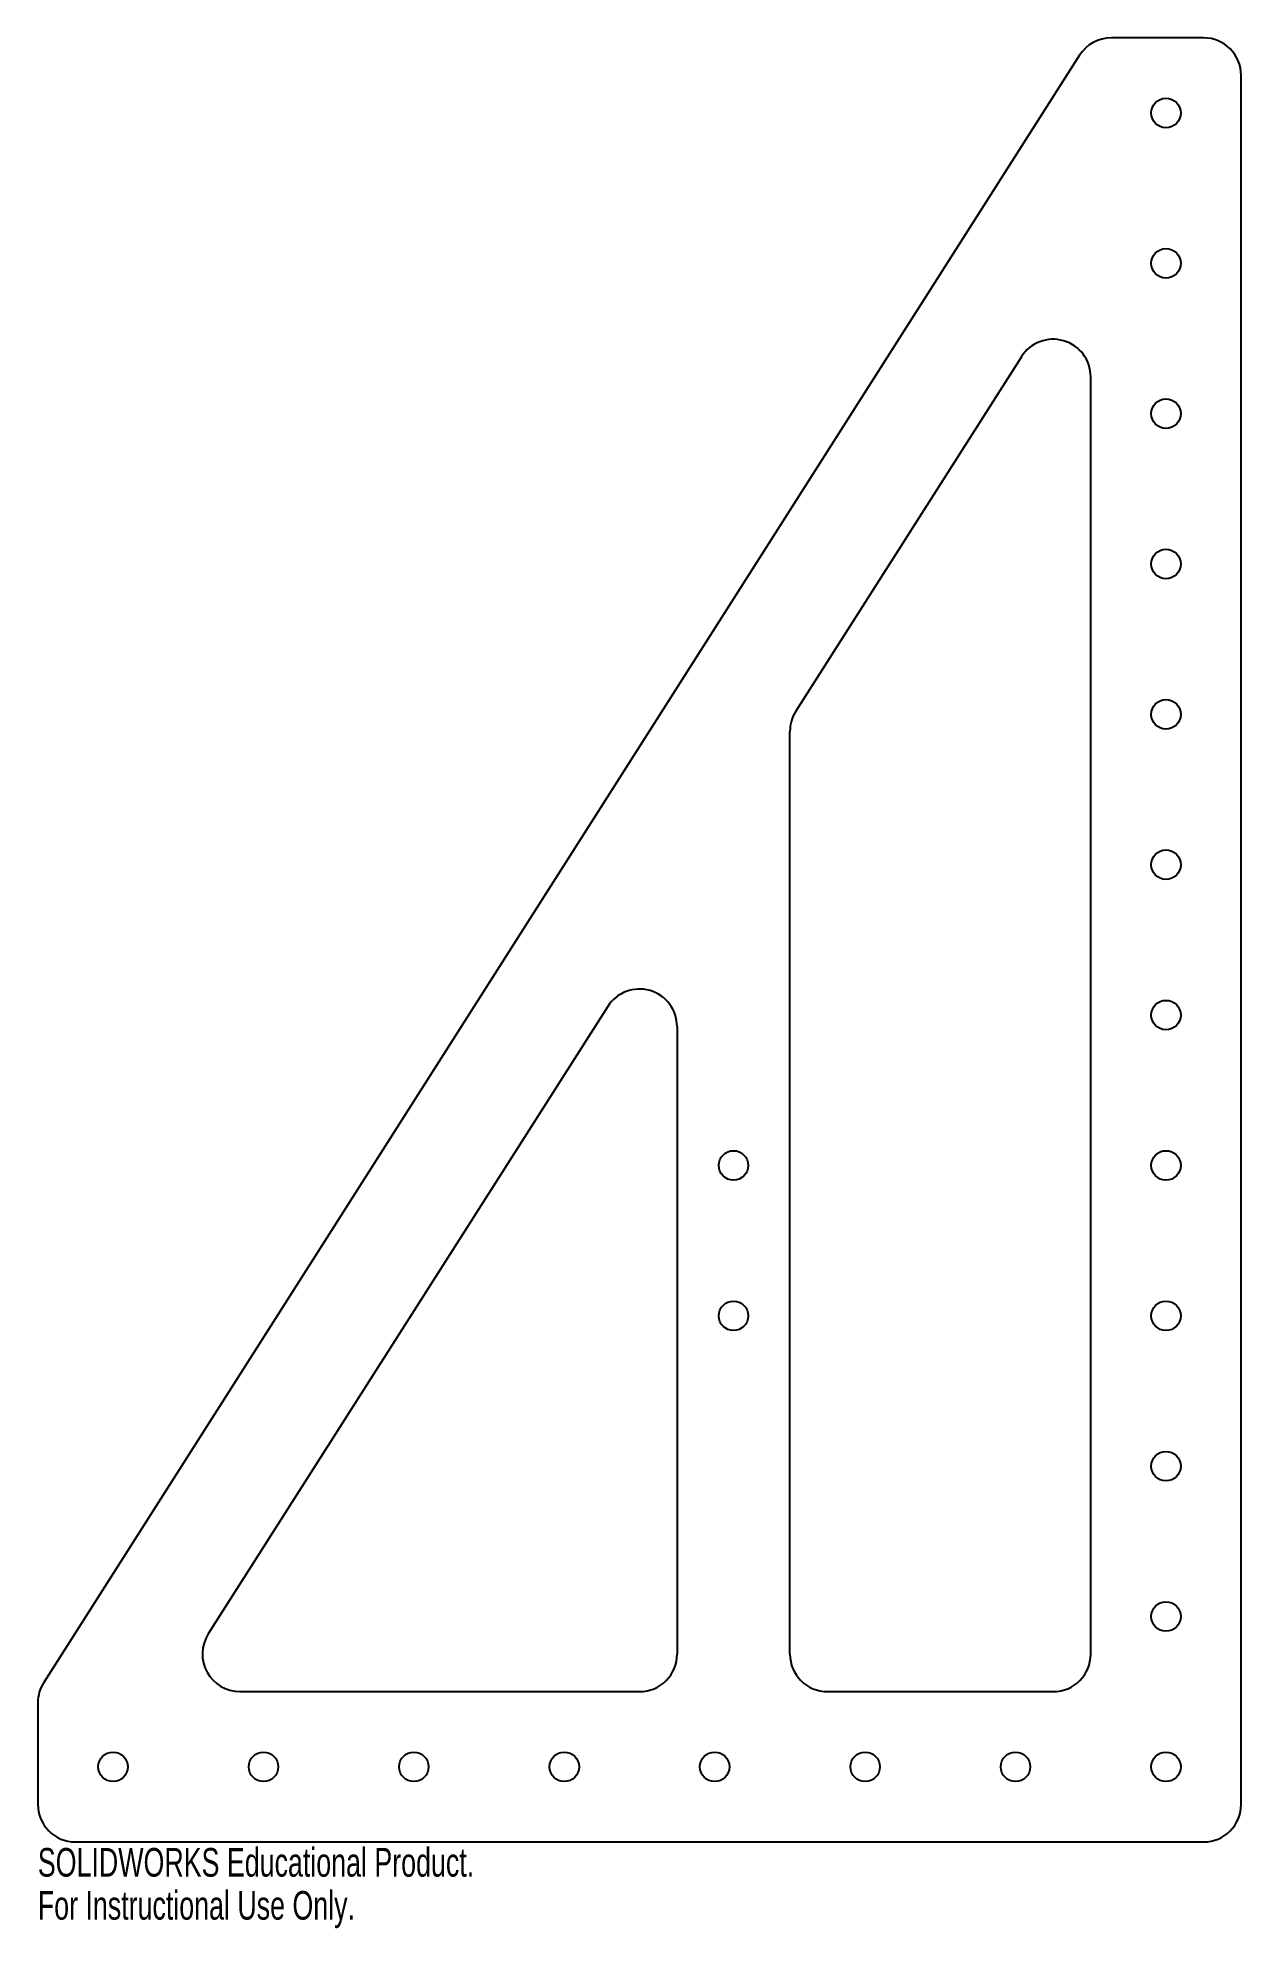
# Model space of a CAD drawing. Header units: inches. Extents: x 0 to 8, y -0.6 to 12.
import ezdxf

# ---------------------------------------------------------------- set-up
doc = ezdxf.new("R2010")
doc.units = ezdxf.units.IN
doc.header["$MEASUREMENT"] = 0
doc.styles.add('SLDTEXTSTYLE0', font='TXT', dxfattribs={"width": 0.7})

msp = doc.modelspace()

# ---------------------------------------------------------------- linework, layer by layer
at = {"color": 7, "linetype": 'Continuous', "lineweight": 25}
for p, q in [((7.75, 12), (7.137, 12)), ((6.926, 11.884), (0.039, 1.061)), ((8, 0.25), (8, 11.75)), ((6.539, 9.879), (5.039, 7.522)), ((7, 1.25), (7, 9.745)), ((5, 1.25), (5, 7.387)), ((3.789, 5.557), (1.133, 1.384)), ((4.25, 5.423), (4.25, 1.25)), ((0, 0.927), (0, 0.25)), ((1.344, 1), (4, 1)), ((5.25, 1), (6.75, 1)), ((0.25, 0), (7.75, 0))]:
    msp.add_line(p, q, dxfattribs=at)
for centre in [(7.5, 11.5), (7.5, 10.5), (7.5, 9.5), (7.5, 8.5), (7.5, 7.5), (7.5, 6.5), (7.5, 5.5), (4.625, 4.5), (7.5, 4.5), (4.625, 3.5), (7.5, 3.5), (7.5, 2.5), (7.5, 1.5), (0.5, 0.5), (1.5, 0.5), (2.5, 0.5), (3.5, 0.5), (4.5, 0.5), (5.5, 0.5), (6.5, 0.5), (7.5, 0.5)]:
    msp.add_circle(centre, 0.098, dxfattribs=at)
for centre, start, end in [((7.137, 11.75), 90, 147.5288), ((7.75, 11.75), 0, 90), ((6.75, 9.745), 0, 147.5288), ((5.25, 7.387), 147.5288, 180), ((4, 5.423), 0, 147.5288), ((1.344, 1.25), 147.5288, 270), ((4, 1.25), 270, 0), ((5.25, 1.25), 180, 270), ((6.75, 1.25), 270, 0), ((0.25, 0.927), 147.5288, 180), ((0.25, 0.25), 180, 270), ((7.75, 0.25), 270, 0)]:
    msp.add_arc(centre, 0.25, start, end, dxfattribs=at)

# ---------------------------------------------------------------- texts
at = {"color": 7, "linetype": 'Continuous', "char_height": 0.1903, "attachment_point": 1, "style": 'SLDTEXTSTYLE0'}
for s, insert in [('SOLIDWORKS Educational Product.', (0, -0.04)), ('For Instructional Use Only.', (0, -0.326))]:
    msp.add_mtext(s, dxfattribs=dict(at, insert=insert))

doc.saveas('drawing.dxf')
